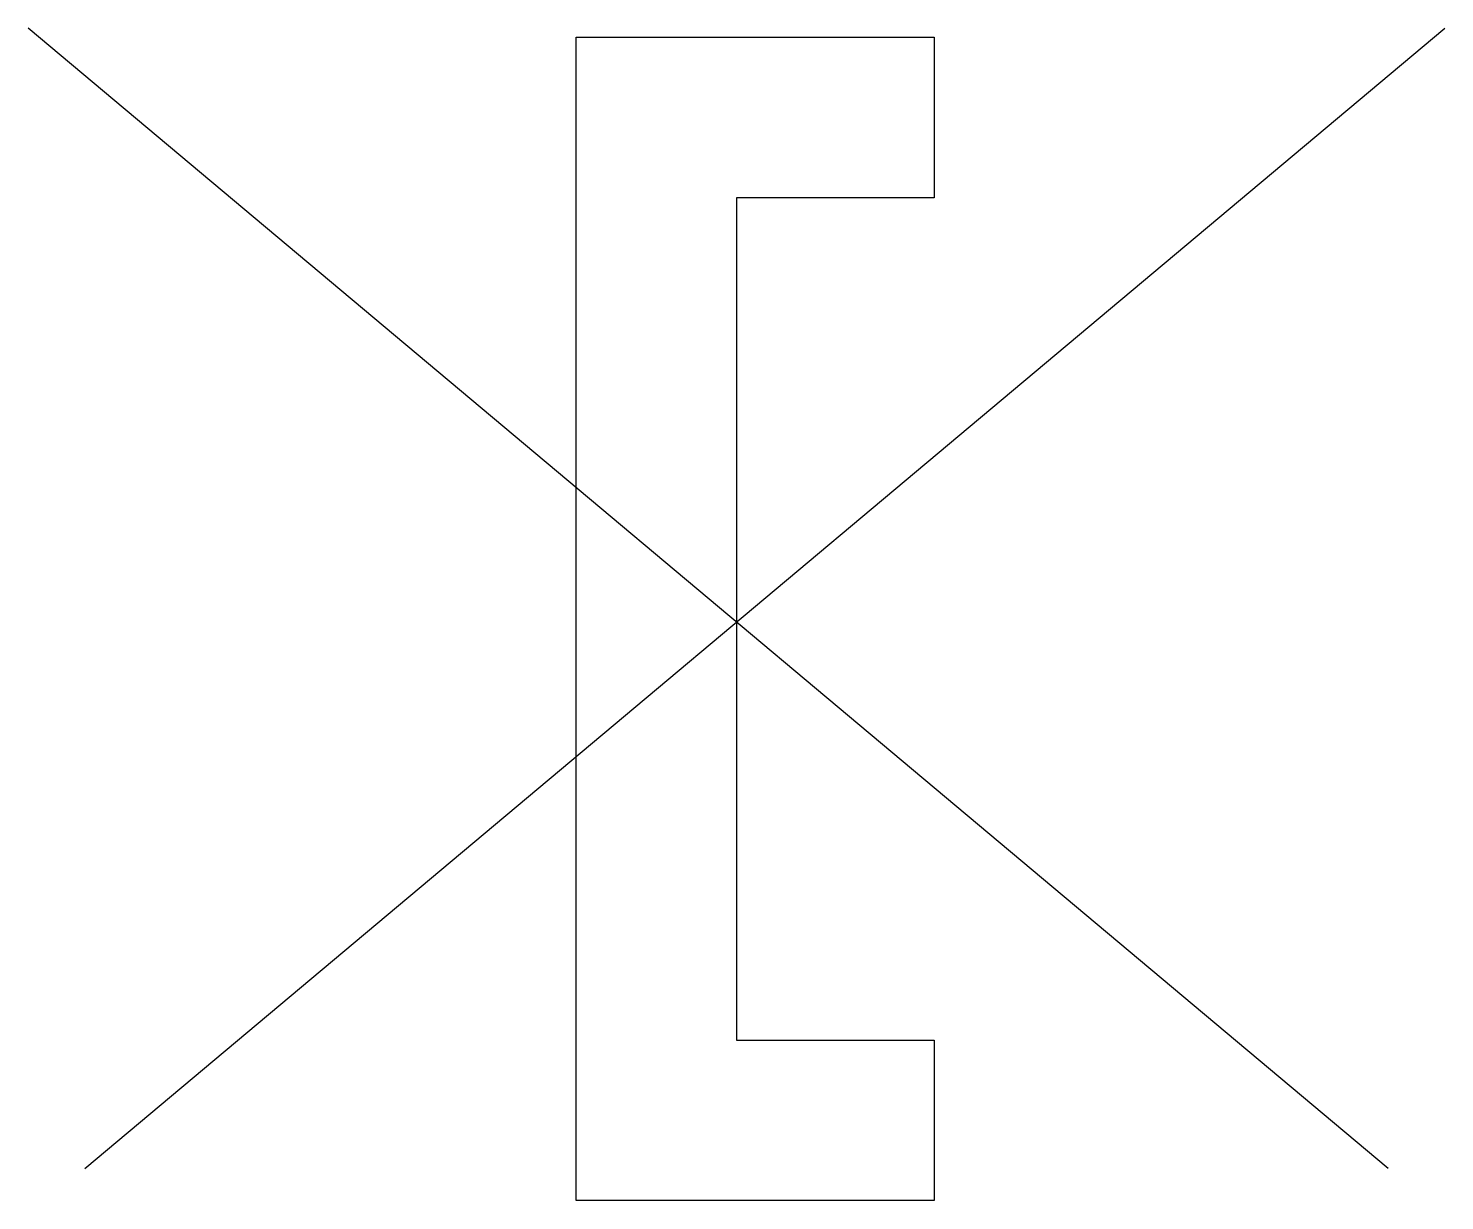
# Model space of a CAD drawing. Extents: x -17.7 to 17.7, y -14.5 to 14.7.
import ezdxf

# ---------------------------------------------------------------- set-up
doc = ezdxf.new("R2010")
doc.units = 0
doc.header["$LTSCALE"] = 0.2

msp = doc.modelspace()

# ---------------------------------------------------------------- linework, layer by layer
for p, q in [((16.252, -13.7), (-17.658, 14.724)), ((-16.252, -13.7), (17.658, 14.724))]:
    msp.add_line(p, q)
msp.add_lwpolyline([(4.928, 10.5), (0, 10.5), (0, -10.5), (4.928, -10.5), (4.928, -14.5), (-4, -14.5), (-4, 14.5), (4.928, 14.5)], close=True)

doc.saveas('drawing.dxf')
